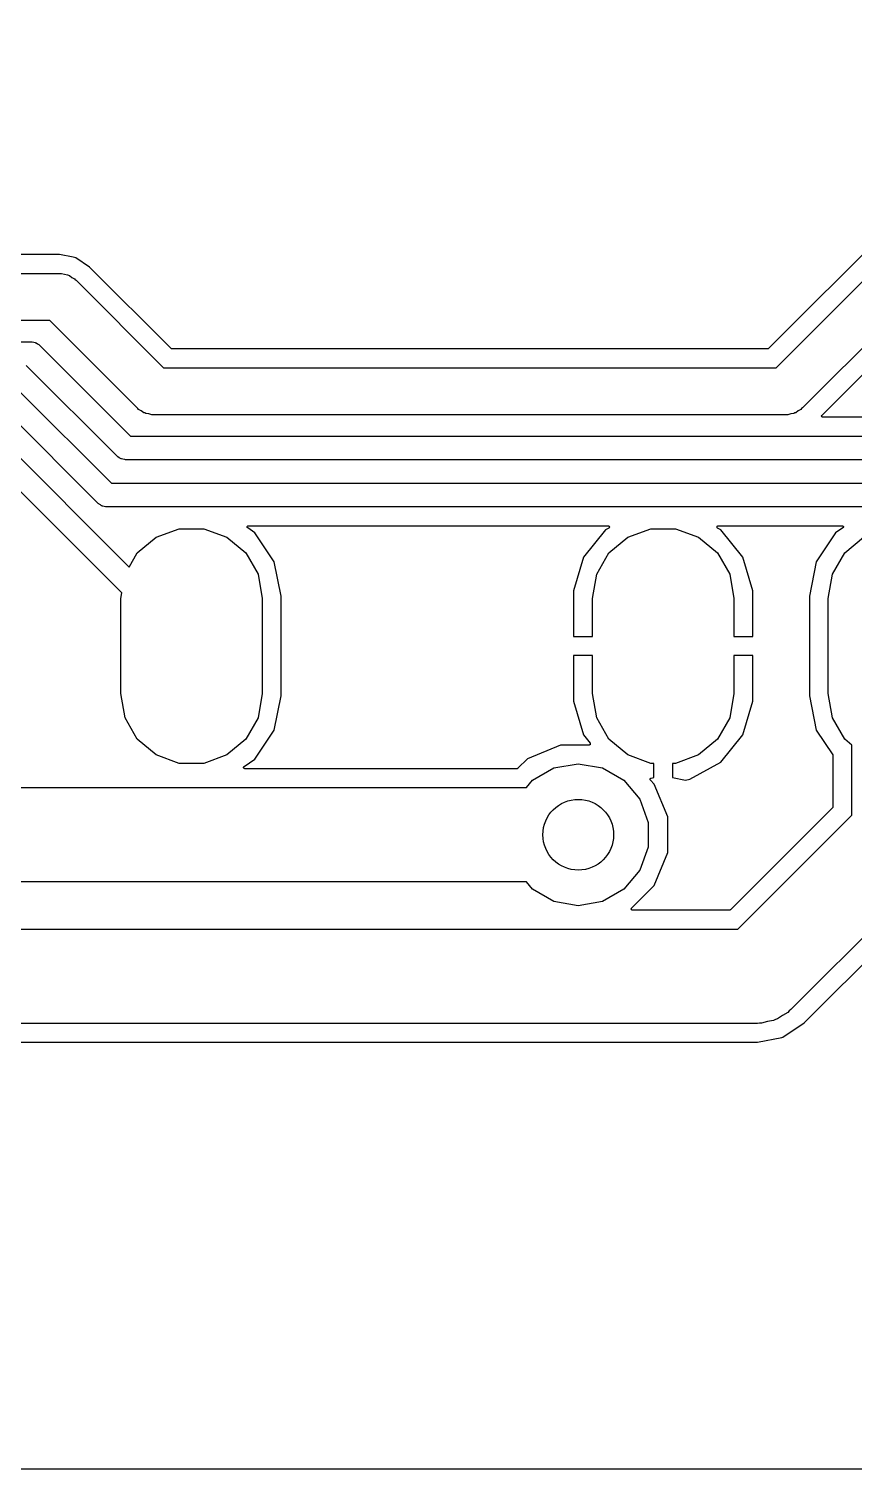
# Model space of a CAD drawing. Extents: x 0.3 to 75.7, y -92.7 to -2.
# Drawn here: x 39.88 to 48.62, y -92.72 to -77.46 of the extents above; entities that cross this region are included whole.
import ezdxf

# ---------------------------------------------------------------- set-up
doc = ezdxf.new("R2010")
doc.units = 0
doc.header["$MEASUREMENT"] = 0
doc.layers.add('BLACK', color=7, linetype='CONTINUOUS')

msp = doc.modelspace()

# ---------------------------------------------------------------- linework, layer by layer
at = {"layer": 'Black'}
for p, q in [((51.1059, -77.4578), (47.7174, -80.8462)), ((47.7964, -81.05), (51.3215, -77.525)), ((51.6755, -77.878), (48.0768, -81.4768)), ((48.2836, -81.5528), (51.7422, -78.0941)), ((40.1987, -79.85), (32.9918, -79.85)), ((40.3452, -79.8791), (40.1987, -79.85)), ((40.3453, -79.8791), (40.3452, -79.8791)), ((40.3721, -79.8845), (40.3453, -79.8791)), ((40.5191, -79.9827), (40.3721, -79.8845)), ((41.3826, -80.8462), (40.5191, -79.9827)), ((34.5, -80.05), (40.2, -80.05)), ((40.2, -80.05), (40.2108, -80.0519)), ((40.2108, -80.0519), (40.2218, -80.051)), ((40.2218, -80.051), (40.2533, -80.0594)), ((40.2533, -80.0594), (40.2855, -80.0651)), ((40.2855, -80.0651), (40.295, -80.0706)), ((40.295, -80.0706), (40.3057, -80.0734)), ((40.3057, -80.0734), (40.3324, -80.0922)), ((40.3324, -80.0922), (40.3607, -80.1085)), ((40.3607, -80.1085), (40.3678, -80.1169)), ((40.3678, -80.1169), (40.3768, -80.1232)), ((40.3768, -80.1232), (41.3036, -81.05)), ((40.0964, -80.55), (34.5, -80.55)), ((41.0232, -81.4768), (40.0964, -80.55)), ((32.3911, -80.775), (39.9, -80.775)), ((39.9, -80.775), (39.9054, -80.776)), ((39.9054, -80.776), (39.9109, -80.7755)), ((39.9109, -80.7755), (39.9267, -80.7797)), ((39.9267, -80.7797), (39.9428, -80.7825)), ((39.9428, -80.7825), (39.9475, -80.7853)), ((39.9475, -80.7853), (39.9528, -80.7867)), ((39.9528, -80.7867), (39.9662, -80.7961)), ((39.9662, -80.7961), (39.9803, -80.8042)), ((39.9803, -80.8042), (39.9839, -80.8085)), ((39.9839, -80.8085), (39.9884, -80.8116)), ((39.9884, -80.8116), (40.9518, -81.775)), ((41.3831, -80.8465), (41.3826, -80.8462)), ((41.3834, -80.847), (41.3831, -80.8465)), ((41.3849, -80.8478), (41.3834, -80.847)), ((41.3863, -80.8488), (41.3849, -80.8478)), ((41.3868, -80.8489), (41.3863, -80.8488)), ((41.3873, -80.8492), (41.3868, -80.8489)), ((41.389, -80.8495), (41.3873, -80.8492)), ((41.3906, -80.85), (41.389, -80.8495)), ((41.3912, -80.8499), (41.3906, -80.85)), ((41.3918, -80.85), (41.3912, -80.8499)), ((47.7082, -80.85), (41.3918, -80.85)), ((47.7088, -80.8499), (47.7082, -80.85)), ((47.7094, -80.85), (47.7088, -80.8499)), ((47.711, -80.8495), (47.7094, -80.85)), ((47.7127, -80.8492), (47.711, -80.8495)), ((47.7132, -80.8489), (47.7127, -80.8492)), ((47.7137, -80.8488), (47.7132, -80.8489)), ((47.7151, -80.8478), (47.7137, -80.8488)), ((47.7166, -80.847), (47.7151, -80.8478)), ((47.7169, -80.8465), (47.7166, -80.847)), ((47.7174, -80.8462), (47.7169, -80.8465)), ((40.8116, -81.9884), (39.8482, -81.025)), ((41.3036, -81.05), (47.7964, -81.05)), ((39.7884, -81.3116), (40.7518, -82.275)), ((40.6116, -82.4884), (39.6482, -81.525)), ((41.0322, -81.4831), (41.0232, -81.4768)), ((41.0393, -81.4915), (41.0322, -81.4831)), ((41.0676, -81.5078), (41.0393, -81.4915)), ((41.0943, -81.5266), (41.0676, -81.5078)), ((41.105, -81.5294), (41.0943, -81.5266)), ((48.0057, -81.5266), (47.995, -81.5294)), ((48.0324, -81.5078), (48.0057, -81.5266)), ((48.0607, -81.4915), (48.0324, -81.5078)), ((48.0678, -81.4831), (48.0607, -81.4915)), ((48.0768, -81.4768), (48.0678, -81.4831)), ((41.1145, -81.5349), (41.105, -81.5294)), ((41.1467, -81.5406), (41.1145, -81.5349)), ((41.1782, -81.549), (41.1467, -81.5406)), ((41.1892, -81.5481), (41.1782, -81.549)), ((41.2, -81.55), (41.1892, -81.5481)), ((47.9, -81.55), (41.2, -81.55)), ((47.9108, -81.5481), (47.9, -81.55)), ((47.9218, -81.549), (47.9108, -81.5481)), ((47.9533, -81.5406), (47.9218, -81.549)), ((47.9855, -81.5349), (47.9533, -81.5406)), ((47.995, -81.5294), (47.9855, -81.5349)), ((48.2798, -81.5609), (48.28, -81.5603)), ((48.28, -81.5626), (48.2798, -81.5609)), ((48.28, -81.5597), (48.2806, -81.5581)), ((48.28, -81.5603), (48.28, -81.5597)), ((48.28, -81.5643), (48.28, -81.5626)), ((48.2802, -81.5648), (48.28, -81.5643)), ((48.2802, -81.5654), (48.2802, -81.5648)), ((48.2809, -81.5669), (48.2802, -81.5654)), ((48.2806, -81.5581), (48.281, -81.5565)), ((48.2815, -81.5685), (48.2809, -81.5669)), ((48.281, -81.5565), (48.2813, -81.556)), ((48.2813, -81.556), (48.2815, -81.5555)), ((48.2815, -81.5555), (48.2826, -81.5542)), ((48.2819, -81.5689), (48.2815, -81.5685)), ((48.2821, -81.5695), (48.2819, -81.5689)), ((48.2833, -81.5707), (48.2821, -81.5695)), ((48.2826, -81.5542), (48.2836, -81.5528)), ((48.2844, -81.572), (48.2833, -81.5707)), ((48.2849, -81.5722), (48.2844, -81.572)), ((48.2853, -81.5726), (48.2849, -81.5722)), ((48.2869, -81.5734), (48.2853, -81.5726)), ((48.2883, -81.5742), (48.2869, -81.5734)), ((48.2889, -81.5743), (48.2883, -81.5742)), ((48.2894, -81.5746), (48.2889, -81.5743)), ((48.2911, -81.5747), (48.2894, -81.5746)), ((48.2928, -81.575), (48.2911, -81.5747)), ((51.9987, -81.575), (48.2928, -81.575)), ((39.5884, -81.8116), (40.9392, -83.1625)), ((40.9518, -81.775), (52, -81.775)), ((40.8603, -83.437), (39.4482, -82.025)), ((40.8161, -81.9915), (40.8116, -81.9884)), ((40.8197, -81.9958), (40.8161, -81.9915)), ((40.8338, -82.0039), (40.8197, -81.9958)), ((40.8472, -82.0133), (40.8338, -82.0039)), ((40.8525, -82.0147), (40.8472, -82.0133)), ((40.8572, -82.0175), (40.8525, -82.0147)), ((40.8733, -82.0203), (40.8572, -82.0175)), ((40.8891, -82.0245), (40.8733, -82.0203)), ((40.8946, -82.024), (40.8891, -82.0245)), ((40.9, -82.025), (40.8946, -82.024)), ((51.9482, -82.025), (40.9, -82.025)), ((40.7518, -82.275), (50, -82.275)), ((40.6161, -82.4915), (40.6116, -82.4884)), ((40.6197, -82.4958), (40.6161, -82.4915)), ((40.6338, -82.5039), (40.6197, -82.4958)), ((40.6472, -82.5133), (40.6338, -82.5039)), ((40.6525, -82.5147), (40.6472, -82.5133)), ((40.6572, -82.5175), (40.6525, -82.5147)), ((40.6733, -82.5203), (40.6572, -82.5175)), ((40.6891, -82.5245), (40.6733, -82.5203)), ((40.6946, -82.524), (40.6891, -82.5245)), ((40.7, -82.525), (40.6946, -82.524)), ((49.9482, -82.525), (40.7, -82.525)), ((42.1896, -82.7371), (42.1897, -82.7365)), ((42.1897, -82.7387), (42.1896, -82.7371)), ((42.1897, -82.7357), (42.1903, -82.7343)), ((42.1897, -82.7365), (42.1897, -82.7357)), ((42.1897, -82.7403), (42.1897, -82.7387)), ((42.19, -82.7409), (42.1897, -82.7403)), ((42.19, -82.7416), (42.19, -82.7409)), ((42.1907, -82.743), (42.19, -82.7416)), ((42.1903, -82.7343), (42.1906, -82.7328)), ((42.1906, -82.7328), (42.191, -82.7322)), ((42.1913, -82.7445), (42.1907, -82.743)), ((42.191, -82.7322), (42.1913, -82.7315)), ((42.1913, -82.7315), (42.1923, -82.7303)), ((42.1917, -82.745), (42.1913, -82.7445)), ((42.192, -82.7457), (42.1917, -82.745)), ((42.1932, -82.7468), (42.192, -82.7457)), ((42.1923, -82.7303), (42.1931, -82.729)), ((42.1931, -82.729), (42.1937, -82.7286)), ((42.1942, -82.748), (42.1932, -82.7468)), ((42.1937, -82.7286), (42.1942, -82.728)), ((42.1942, -82.728), (42.1955, -82.7273)), ((42.1948, -82.7483), (42.1942, -82.748)), ((42.1955, -82.7273), (42.1968, -82.7263)), ((42.1968, -82.7263), (42.1975, -82.7261)), ((42.1975, -82.7261), (42.1981, -82.7258)), ((42.1981, -82.7258), (42.1996, -82.7255)), ((42.1996, -82.7255), (42.2011, -82.7251)), ((42.2011, -82.7251), (42.2018, -82.7251)), ((42.2018, -82.7251), (42.2025, -82.725)), ((42.2025, -82.725), (46.0164, -82.725)), ((46.0164, -82.725), (46.0177, -82.7252)), ((46.0177, -82.7252), (46.019, -82.7253)), ((46.019, -82.7253), (46.0199, -82.7256)), ((46.0199, -82.7256), (46.0209, -82.7258)), ((46.0209, -82.7258), (46.022, -82.7264)), ((46.022, -82.7264), (46.0232, -82.7269)), ((46.0232, -82.7269), (46.0239, -82.7276)), ((46.0248, -82.748), (46.0237, -82.7486)), ((46.0239, -82.7276), (46.0248, -82.728)), ((46.0248, -82.728), (46.0256, -82.729)), ((46.0254, -82.7472), (46.0248, -82.748)), ((46.0262, -82.7466), (46.0254, -82.7472)), ((46.0256, -82.729), (46.0266, -82.7299)), ((46.0269, -82.7455), (46.0262, -82.7466)), ((46.0266, -82.7299), (46.0271, -82.7308)), ((46.0277, -82.7445), (46.0269, -82.7455)), ((46.0271, -82.7308), (46.0277, -82.7315)), ((46.0277, -82.7315), (46.0281, -82.7327)), ((46.028, -82.7436), (46.0277, -82.7445)), ((46.0285, -82.7427), (46.028, -82.7436)), ((46.0281, -82.7327), (46.0287, -82.7339)), ((46.0288, -82.7415), (46.0285, -82.7427)), ((46.0287, -82.7339), (46.0289, -82.7348)), ((46.0292, -82.7403), (46.0288, -82.7415)), ((46.0289, -82.7348), (46.0292, -82.7357)), ((46.0292, -82.7357), (46.0292, -82.737)), ((46.0292, -82.737), (46.0294, -82.7383)), ((46.0294, -82.7383), (46.0292, -82.7393)), ((46.0292, -82.7393), (46.0292, -82.7403)), ((47.1706, -82.7383), (47.1708, -82.737)), ((47.1708, -82.7393), (47.1706, -82.7383)), ((47.1708, -82.7357), (47.1711, -82.7348)), ((47.1708, -82.737), (47.1708, -82.7357)), ((47.1708, -82.7403), (47.1708, -82.7393)), ((47.1712, -82.7415), (47.1708, -82.7403)), ((47.1711, -82.7348), (47.1713, -82.7339)), ((47.1715, -82.7427), (47.1712, -82.7415)), ((47.1713, -82.7339), (47.1719, -82.7327)), ((47.172, -82.7436), (47.1715, -82.7427)), ((47.1719, -82.7327), (47.1723, -82.7315)), ((47.1723, -82.7445), (47.172, -82.7436)), ((47.1723, -82.7315), (47.1729, -82.7308)), ((47.1731, -82.7455), (47.1723, -82.7445)), ((47.1729, -82.7308), (47.1734, -82.7299)), ((47.1738, -82.7466), (47.1731, -82.7455)), ((47.1734, -82.7299), (47.1744, -82.729)), ((47.1746, -82.7472), (47.1738, -82.7466)), ((47.1744, -82.729), (47.1752, -82.728)), ((47.1752, -82.748), (47.1746, -82.7472)), ((47.1752, -82.728), (47.1761, -82.7276)), ((47.1763, -82.7486), (47.1752, -82.748)), ((47.1761, -82.7276), (47.1768, -82.7269)), ((47.1768, -82.7269), (47.178, -82.7264)), ((47.178, -82.7264), (47.1791, -82.7258)), ((47.1791, -82.7258), (47.1801, -82.7256)), ((47.1801, -82.7256), (47.181, -82.7253)), ((47.181, -82.7253), (47.1823, -82.7252)), ((47.1823, -82.7252), (47.1836, -82.725)), ((47.1836, -82.725), (48.4975, -82.725)), ((48.4975, -82.725), (48.4982, -82.7251)), ((48.4982, -82.7251), (48.4989, -82.7251)), ((48.4989, -82.7251), (48.5004, -82.7255)), ((48.5004, -82.7255), (48.5019, -82.7258)), ((48.5019, -82.7258), (48.5025, -82.7261)), ((48.5025, -82.7261), (48.5032, -82.7263)), ((48.5032, -82.7263), (48.5045, -82.7273)), ((48.5045, -82.7273), (48.5058, -82.728)), ((48.5058, -82.748), (48.5052, -82.7483)), ((48.5058, -82.728), (48.5063, -82.7286)), ((48.5068, -82.7468), (48.5058, -82.748)), ((48.5063, -82.7286), (48.5069, -82.729)), ((48.508, -82.7457), (48.5068, -82.7468)), ((48.5069, -82.729), (48.5077, -82.7303)), ((48.5077, -82.7303), (48.5087, -82.7315)), ((48.5083, -82.745), (48.508, -82.7457)), ((48.5087, -82.7445), (48.5083, -82.745)), ((48.5087, -82.7315), (48.509, -82.7322)), ((48.5093, -82.743), (48.5087, -82.7445)), ((48.509, -82.7322), (48.5094, -82.7328)), ((48.5099, -82.7416), (48.5093, -82.743)), ((48.5094, -82.7328), (48.5097, -82.7343)), ((48.5097, -82.7343), (48.5103, -82.7357)), ((48.51, -82.7409), (48.5099, -82.7416)), ((48.5103, -82.7403), (48.51, -82.7409)), ((48.5103, -82.7357), (48.5103, -82.7365)), ((48.5103, -82.7365), (48.5104, -82.7371)), ((48.5104, -82.7371), (48.5103, -82.7387)), ((48.5103, -82.7387), (48.5103, -82.7403)), ((41.0255, -83.0131), (41.225, -82.8457)), ((41.225, -82.8457), (41.4698, -82.7566)), ((41.4698, -82.7566), (41.7302, -82.7566)), ((41.7302, -82.7566), (41.975, -82.8457)), ((41.975, -82.8457), (42.1745, -83.0131)), ((42.1953, -82.7488), (42.1948, -82.7483)), ((42.2716, -82.7998), (42.1953, -82.7488)), ((42.4774, -83.1079), (42.2716, -82.7998)), ((45.9891, -82.7677), (45.7553, -83.0573)), ((46.0226, -82.7494), (45.9891, -82.7677)), ((46.0237, -82.7486), (46.0226, -82.7494)), ((46.0255, -83.0131), (46.225, -82.8457)), ((46.225, -82.8457), (46.4698, -82.7566)), ((46.4698, -82.7566), (46.7302, -82.7566)), ((46.7302, -82.7566), (46.975, -82.8457)), ((46.975, -82.8457), (47.1745, -83.0131)), ((47.1774, -82.7494), (47.1763, -82.7486)), ((47.2109, -82.7677), (47.1774, -82.7494)), ((47.4447, -83.0573), (47.2109, -82.7677)), ((48.4284, -82.7998), (48.2225, -83.1079)), ((48.5047, -82.7488), (48.4284, -82.7998)), ((48.5052, -82.7483), (48.5047, -82.7488)), ((48.5255, -83.0131), (48.725, -82.8457)), ((40.9392, -83.1625), (41.0255, -83.0131)), ((42.1745, -83.0131), (42.3048, -83.2387)), ((45.8952, -83.2387), (46.0255, -83.0131)), ((47.1745, -83.0131), (47.3048, -83.2387)), ((48.3952, -83.2387), (48.5255, -83.0131)), ((42.55, -83.4726), (42.4774, -83.1079)), ((45.7553, -83.0573), (45.65, -83.4149)), ((47.55, -83.4149), (47.4447, -83.0573)), ((48.2225, -83.1079), (48.15, -83.4726)), ((42.3048, -83.2387), (42.35, -83.4952)), ((45.85, -83.4952), (45.8952, -83.2387)), ((47.3048, -83.2387), (47.35, -83.4952)), ((48.35, -83.4952), (48.3952, -83.2387)), ((40.85, -83.4952), (40.8603, -83.437)), ((40.85, -84.5048), (40.85, -83.4952)), ((42.35, -83.4952), (42.35, -84.5048)), ((42.55, -84.5274), (42.55, -83.4726)), ((45.65, -83.4149), (45.65, -83.9)), ((45.85, -83.9), (45.85, -83.4952)), ((47.35, -83.4952), (47.35, -83.9)), ((47.55, -83.9), (47.55, -83.4149)), ((48.15, -83.4726), (48.15, -84.5274)), ((48.35, -84.5048), (48.35, -83.4952)), ((45.65, -83.9), (45.85, -83.9)), ((47.35, -83.9), (47.55, -83.9)), ((45.85, -84.1), (45.65, -84.1)), ((45.65, -84.1), (45.65, -84.5851)), ((45.85, -84.5048), (45.85, -84.1)), ((47.35, -84.1), (47.35, -84.5048)), ((47.55, -84.1), (47.35, -84.1)), ((47.55, -84.5851), (47.55, -84.1)), ((40.8952, -84.7613), (40.85, -84.5048)), ((42.35, -84.5048), (42.3048, -84.7613)), ((42.4774, -84.8921), (42.55, -84.5274)), ((45.8952, -84.7613), (45.85, -84.5048)), ((47.35, -84.5048), (47.3048, -84.7613)), ((48.15, -84.5274), (48.2225, -84.8921)), ((48.3952, -84.7613), (48.35, -84.5048)), ((45.65, -84.5851), (45.7553, -84.9427)), ((47.4447, -84.9427), (47.55, -84.5851)), ((41.0255, -84.9869), (40.8952, -84.7613)), ((42.3048, -84.7613), (42.1745, -84.9869)), ((46.0255, -84.9869), (45.8952, -84.7613)), ((47.3048, -84.7613), (47.1745, -84.9869)), ((48.5255, -84.9869), (48.3952, -84.7613)), ((41.225, -85.1543), (41.0255, -84.9869)), ((42.1745, -84.9869), (41.975, -85.1543)), ((42.2716, -85.2002), (42.4774, -84.8921)), ((45.7553, -84.9427), (45.8249, -85.0289)), ((45.8249, -85.0289), (45.8254, -85.0298)), ((45.8254, -85.0298), (45.8261, -85.0306)), ((45.8261, -85.0306), (45.8265, -85.0318)), ((45.8265, -85.0318), (45.8271, -85.0329)), ((45.8271, -85.0329), (45.8273, -85.0339)), ((45.8273, -85.0339), (45.8276, -85.0349)), ((45.8276, -85.0349), (45.8276, -85.0361)), ((45.8276, -85.0361), (45.8278, -85.0373)), ((45.8278, -85.0373), (45.8276, -85.0383)), ((45.8276, -85.0383), (45.8276, -85.0394)), ((46.225, -85.1543), (46.0255, -84.9869)), ((47.1745, -84.9869), (46.975, -85.1543)), ((47.2109, -85.2323), (47.4447, -84.9427)), ((48.2225, -84.8921), (48.3978, -85.1544)), ((48.6, -85.0494), (48.5255, -84.9869)), ((41.4698, -85.2434), (41.225, -85.1543)), ((41.975, -85.1543), (41.7302, -85.2434)), ((45.5119, -85.0498), (45.1626, -85.1942)), ((45.8148, -85.0501), (45.5119, -85.0498)), ((45.8158, -85.0499), (45.8148, -85.0501)), ((45.8168, -85.0499), (45.8158, -85.0499)), ((45.818, -85.0495), (45.8168, -85.0499)), ((45.8192, -85.0493), (45.818, -85.0495)), ((45.8201, -85.0488), (45.8192, -85.0493)), ((45.8211, -85.0485), (45.8201, -85.0488)), ((45.8221, -85.0477), (45.8211, -85.0485)), ((45.8231, -85.0471), (45.8221, -85.0477)), ((45.8238, -85.0463), (45.8231, -85.0471)), ((45.8246, -85.0456), (45.8238, -85.0463)), ((45.8252, -85.0446), (45.8246, -85.0456)), ((45.826, -85.0436), (45.8252, -85.0446)), ((45.8264, -85.0427), (45.826, -85.0436)), ((45.8269, -85.0418), (45.8264, -85.0427)), ((45.8272, -85.0405), (45.8269, -85.0418)), ((45.8276, -85.0394), (45.8272, -85.0405)), ((46.4698, -85.2434), (46.225, -85.1543)), ((46.975, -85.1543), (46.7302, -85.2434)), ((48.3978, -85.1544), (48.3984, -85.1558)), ((48.3984, -85.1558), (48.3992, -85.1572)), ((48.3992, -85.1572), (48.3993, -85.1579)), ((48.3993, -85.1579), (48.3996, -85.1585)), ((48.3996, -85.1585), (48.3997, -85.1601)), ((48.3997, -85.1601), (48.4, -85.1616)), ((48.4, -85.1616), (48.4, -85.7047)), ((48.6, -85.7929), (48.6, -85.0494)), ((41.7302, -85.2434), (41.4698, -85.2434)), ((42.1521, -85.2878), (42.1523, -85.2863)), ((42.1523, -85.2885), (42.1521, -85.2878)), ((42.1523, -85.2847), (42.1526, -85.2841)), ((42.1523, -85.2863), (42.1523, -85.2847)), ((42.1523, -85.2893), (42.1523, -85.2885)), ((42.1528, -85.2907), (42.1523, -85.2893)), ((42.1526, -85.2834), (42.1533, -85.282)), ((42.1526, -85.2841), (42.1526, -85.2834)), ((42.1532, -85.2922), (42.1528, -85.2907)), ((42.1536, -85.2928), (42.1532, -85.2922)), ((42.1533, -85.282), (42.1539, -85.2805)), ((42.1539, -85.2935), (42.1536, -85.2928)), ((42.1539, -85.2805), (42.1543, -85.28)), ((42.1549, -85.2947), (42.1539, -85.2935)), ((42.1543, -85.28), (42.1546, -85.2793)), ((42.1546, -85.2793), (42.1558, -85.2782)), ((42.1557, -85.296), (42.1549, -85.2947)), ((42.1563, -85.2964), (42.1557, -85.296)), ((42.1558, -85.2782), (42.1568, -85.277)), ((42.1568, -85.297), (42.1563, -85.2964)), ((42.1568, -85.277), (42.1574, -85.2767)), ((42.1581, -85.2977), (42.1568, -85.297)), ((42.1574, -85.2767), (42.1579, -85.2762)), ((42.1579, -85.2762), (42.2716, -85.2002)), ((42.1594, -85.2987), (42.1581, -85.2977)), ((42.16, -85.2989), (42.1594, -85.2987)), ((42.1607, -85.2992), (42.16, -85.2989)), ((42.1622, -85.2995), (42.1607, -85.2992)), ((42.1637, -85.2999), (42.1622, -85.2995)), ((42.1644, -85.2999), (42.1637, -85.2999)), ((42.1651, -85.3), (42.1644, -85.2999)), ((45.0512, -85.3), (42.1651, -85.3)), ((45.0517, -85.2999), (45.0512, -85.3)), ((45.0523, -85.3), (45.0517, -85.2999)), ((45.0539, -85.2995), (45.0523, -85.3)), ((45.0556, -85.2992), (45.0539, -85.2995)), ((45.0561, -85.2989), (45.0556, -85.2992)), ((45.0567, -85.2988), (45.0561, -85.2989)), ((45.0581, -85.2978), (45.0567, -85.2988)), ((45.0595, -85.297), (45.0581, -85.2978)), ((45.0599, -85.2965), (45.0595, -85.297)), ((45.0604, -85.2962), (45.0599, -85.2965)), ((45.1626, -85.1942), (45.0604, -85.2962)), ((45.2161, -85.4233), (45.4425, -85.2925)), ((45.4425, -85.2925), (45.7, -85.2471)), ((45.7, -85.2471), (45.9575, -85.2925)), ((45.9575, -85.2925), (46.1839, -85.4233)), ((46.5, -85.2434), (46.4698, -85.2434)), ((46.5, -85.3948), (46.5, -85.2434)), ((46.7302, -85.2434), (46.7, -85.2434)), ((46.7, -85.2434), (46.7, -85.3948)), ((46.8836, -85.4106), (47.2109, -85.2323)), ((45.1517, -85.5), (45.2161, -85.4233)), ((46.1839, -85.4233), (46.352, -85.6236)), ((46.4615, -85.413), (46.4618, -85.4112)), ((46.4616, -85.4135), (46.4615, -85.413)), ((46.4616, -85.4139), (46.4616, -85.4135)), ((46.4621, -85.4157), (46.4616, -85.4139)), ((46.4618, -85.4112), (46.462, -85.4094)), ((46.462, -85.4094), (46.4622, -85.409)), ((46.4624, -85.4174), (46.4621, -85.4157)), ((46.4622, -85.409), (46.4623, -85.4085)), ((46.4623, -85.4085), (46.4632, -85.407)), ((46.4626, -85.4178), (46.4624, -85.4174)), ((46.4628, -85.4183), (46.4626, -85.4178)), ((46.4638, -85.4198), (46.4628, -85.4183)), ((46.4632, -85.407), (46.4639, -85.4054)), ((46.4647, -85.4213), (46.4638, -85.4198)), ((46.4639, -85.4054), (46.4643, -85.405)), ((46.4643, -85.405), (46.4645, -85.4046)), ((46.4645, -85.4046), (46.4658, -85.4034)), ((46.4651, -85.4216), (46.4647, -85.4213)), ((46.4653, -85.422), (46.4651, -85.4216)), ((46.5058, -85.4626), (46.4653, -85.422)), ((46.4658, -85.4034), (46.4671, -85.4022)), ((46.4671, -85.4022), (46.4675, -85.402)), ((46.4675, -85.402), (46.4679, -85.4016)), ((46.4679, -85.4016), (46.4696, -85.401)), ((46.4696, -85.401), (46.4712, -85.4003)), ((46.4712, -85.4003), (46.4717, -85.4002)), ((46.4717, -85.4002), (46.4721, -85.4)), ((46.4721, -85.4), (46.5, -85.3948)), ((46.6502, -85.8119), (46.5058, -85.4626)), ((46.7, -85.3948), (46.8359, -85.4204)), ((46.8359, -85.4204), (46.8836, -85.4106)), ((37.4071, -85.5), (45.1517, -85.5)), ((46.352, -85.6236), (46.4414, -85.8693)), ((48.3962, -85.7139), (47.3139, -86.7962)), ((47.3929, -87), (48.6, -85.7929)), ((48.3965, -85.7134), (48.3962, -85.7139)), ((48.397, -85.713), (48.3965, -85.7134)), ((48.3978, -85.7116), (48.397, -85.713)), ((48.3988, -85.7102), (48.3978, -85.7116)), ((48.3989, -85.7096), (48.3988, -85.7102)), ((48.3992, -85.7091), (48.3989, -85.7096)), ((48.3995, -85.7074), (48.3992, -85.7091)), ((48.3999, -85.7058), (48.3995, -85.7074)), ((48.4, -85.7047), (48.3999, -85.7052)), ((48.3999, -85.7052), (48.3999, -85.7058)), ((46.4414, -85.8693), (46.4414, -86.1307)), ((46.6498, -86.1898), (46.6502, -85.8119)), ((46.4414, -86.1307), (46.352, -86.3764)), ((46.5049, -86.5388), (46.6498, -86.1898)), ((46.352, -86.3764), (46.1839, -86.5767)), ((45.1517, -86.5), (37.2, -86.5)), ((45.2161, -86.5767), (45.1517, -86.5)), ((46.2655, -86.7778), (46.5049, -86.5388)), ((49.3071, -86.5), (47.9536, -87.8536)), ((45.4425, -86.7075), (45.2161, -86.5767)), ((45.7, -86.7529), (45.4425, -86.7075)), ((45.9575, -86.7075), (45.7, -86.7529)), ((46.1839, -86.5767), (45.9575, -86.7075)), ((46.2618, -86.7859), (46.2619, -86.7853)), ((46.2619, -86.7875), (46.2618, -86.7859)), ((46.2619, -86.7847), (46.2625, -86.7831)), ((46.2619, -86.7853), (46.2619, -86.7847)), ((46.2619, -86.7893), (46.2619, -86.7875)), ((46.2621, -86.7898), (46.2619, -86.7893)), ((46.2621, -86.7904), (46.2621, -86.7898)), ((46.2629, -86.7919), (46.2621, -86.7904)), ((46.2625, -86.7831), (46.2629, -86.7815)), ((46.2629, -86.7815), (46.2633, -86.781)), ((46.2634, -86.7935), (46.2629, -86.7919)), ((46.2633, -86.781), (46.2634, -86.7805)), ((46.2634, -86.7805), (46.2645, -86.7792)), ((46.2638, -86.7939), (46.2634, -86.7935)), ((46.264, -86.7944), (46.2638, -86.7939)), ((46.2653, -86.7957), (46.264, -86.7944)), ((46.2645, -86.7792), (46.2655, -86.7778)), ((46.2663, -86.797), (46.2653, -86.7957)), ((46.2668, -86.7972), (46.2663, -86.797)), ((46.2672, -86.7976), (46.2668, -86.7972)), ((46.2688, -86.7984), (46.2672, -86.7976)), ((46.2703, -86.7992), (46.2688, -86.7984)), ((46.2708, -86.7993), (46.2703, -86.7992)), ((46.2713, -86.7996), (46.2708, -86.7993)), ((46.273, -86.7997), (46.2713, -86.7996)), ((46.2747, -86.8), (46.273, -86.7997)), ((47.3047, -86.8), (46.2747, -86.8)), ((47.3052, -86.7999), (47.3047, -86.8)), ((47.3058, -86.8), (47.3052, -86.7999)), ((47.3074, -86.7995), (47.3058, -86.8)), ((47.3091, -86.7992), (47.3074, -86.7995)), ((47.3096, -86.7989), (47.3091, -86.7992)), ((47.3102, -86.7988), (47.3096, -86.7989)), ((47.3115, -86.7978), (47.3102, -86.7988)), ((47.313, -86.797), (47.3115, -86.7978)), ((47.3134, -86.7965), (47.313, -86.797)), ((47.3139, -86.7962), (47.3134, -86.7965)), ((13.3071, -87), (47.3929, -87)), ((48.0959, -87.9941), (48.9415, -87.1484)), ((47.8648, -87.9157), (47.8113, -87.9532)), ((47.9214, -87.883), (47.8648, -87.9157)), ((47.9355, -87.8662), (47.9214, -87.883)), ((47.9536, -87.8536), (47.9355, -87.8662)), ((47.6, -88), (13.1, -88)), ((47.6217, -87.9962), (47.6, -88)), ((47.6436, -87.9981), (47.6217, -87.9962)), ((47.7067, -87.9812), (47.6436, -87.9981)), ((47.771, -87.9698), (47.7067, -87.9812)), ((47.7901, -87.9588), (47.771, -87.9698)), ((47.8113, -87.9532), (47.7901, -87.9588)), ((47.8678, -88.1465), (48.0959, -87.9941)), ((13.1013, -88.2), (47.5987, -88.2)), ((47.5987, -88.2), (47.8589, -88.1483)), ((47.8589, -88.1483), (47.8678, -88.1465)), ((75.712, -92.725), (0.288, -92.725))]:
    msp.add_line(p, q, dxfattribs=at)
msp.add_circle((45.7, -86), 0.375, dxfattribs=at)

doc.saveas('drawing.dxf')
